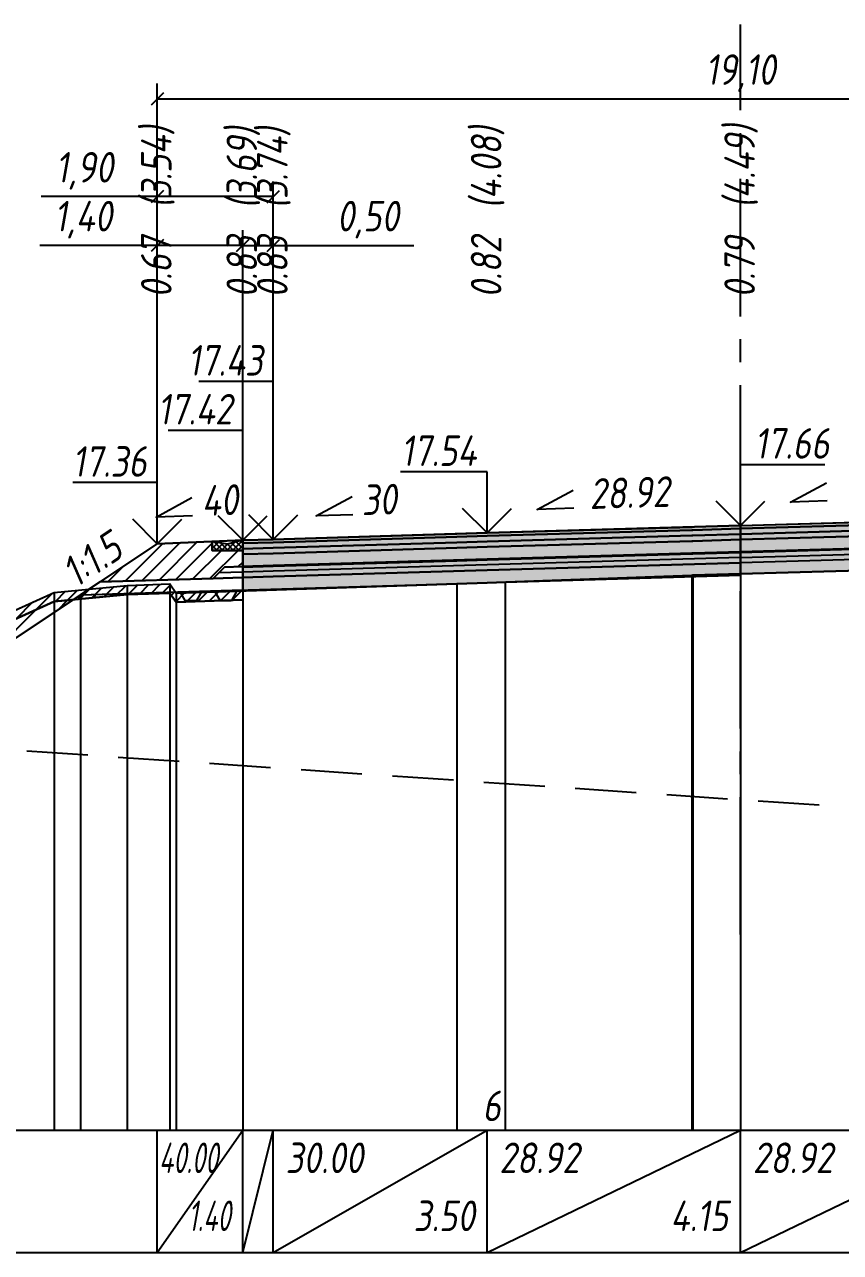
# Model space of a CAD drawing. Extents: x -717 to 1451, y -133302 to 233.
# Drawn here: x 128.3 to 195.1, y -96982 to -96881.5 of the extents above; entities that cross this region are included whole.
import ezdxf
from ezdxf.enums import TextEntityAlignment as Align

# ---------------------------------------------------------------- set-up
doc = ezdxf.new("R2010")
doc.units = 0
doc.linetypes.add('осевая2', pattern=[1.125, 0.75, -0.125, 0.125, -0.125])
doc.linetypes.add('штриховая', pattern=[0.75, 0.5, -0.25])
for name, color, linetype in [('Интерполированный поперечник', 2, 'Continuous'), ('Код_514', 1, 'Continuous'), ('Контур_0', 7, 'Continuous'), ('Контур_2521', 7, 'Continuous'), ('Контур_2564', 7, 'Continuous'), ('Контур_2660', 7, 'Continuous'), ('Контур_2665', 7, 'Continuous'), ('Контур_400', 7, 'Continuous'), ('Контур_508', 7, 'Continuous'), ('Контур_512', 7, 'Continuous'), ('Контур_513', 7, 'Continuous'), ('Контур_818', 7, 'Continuous'), ('Красный поперечник', 1, 'Continuous'), ('Объём_2501', 7, 'Continuous'), ('Объём_2564', 7, 'Continuous'), ('Объём_2650', 7, 'Continuous'), ('Объём_2660', 7, 'Continuous'), ('Объём_2661', 7, 'Continuous'), ('Объём_2665', 7, 'Continuous'), ('Объём_2666', 7, 'Continuous'), ('Ось', 1, 'осевая2'), ('Откосы', 7, 'Continuous'), ('Отметки покрытия', 7, 'Continuous'), ('Рабочие отметки', 7, 'Continuous'), ('Рабочие отметки доп.', 7, 'Continuous'), ('Слои выравнивания', 7, 'Continuous'), ('Таблица', 7, 'Continuous'), ('Уклоны проезжей части', 7, 'Continuous'), ('Черный поперечник', 3, 'Continuous')]:
    doc.layers.add(name, color=color, linetype=linetype)
for name, color, linetype, true_color in [('Контур_2540', 2, 'Continuous', 0xffff00), ('Контур_2560', 2, 'Continuous', 0xffff00), ('Контур_2561', 7, 'Continuous', 0xff8040), ('Контур_2562', 3, 'Continuous', 0x00ff00), ('Контур_2563', 7, 'Continuous', 0xff8000), ('Контур_2570', 7, 'Continuous', 0x80ff00), ('Контур_2725', 7, 'Continuous', 0x323232), ('Контур_2736', 4, 'Continuous', 0x00ffff), ('Контур_2760', 7, 'Continuous', 0x323232), ('Контур_2761', 7, 'Continuous', 0x323232), ('Контур_2762', 7, 'Continuous', 0x323232), ('Контур_2763', 7, 'Continuous', 0x323232), ('Контур_2764', 7, 'Continuous', 0x323232), ('Контур_2765', 7, 'Continuous', 0x323232), ('Контур_402', 7, 'Continuous', 0xff6464), ('Контур_703', 4, 'Continuous', 0x00ffff), ('Объём_2500', 7, 'Continuous', 0xc0c0c0), ('Объём_2520', 7, 'Continuous', 0x80ffff), ('Объём_2540', 2, 'Continuous', 0xffff00), ('Объём_2560', 2, 'Continuous', 0xffff00), ('Объём_2561', 7, 'Continuous', 0xff8040), ('Объём_2562', 3, 'Continuous', 0x00ff00), ('Объём_2563', 7, 'Continuous', 0xff8000), ('Объём_2570', 7, 'Continuous', 0x80ff00), ('Объём_2580', 3, 'Continuous', 0x00ff00), ('Объём_2600', 7, 'Continuous', 0x808000)]:
    doc.layers.add(name, color=color, linetype=linetype, true_color=true_color)
doc.styles.get("Standard").update_dxf_attribs({"font": 'txt', "height": 2.5})
doc.styles.add('М', font='romand.shx', dxfattribs={"width": 0.8, "oblique": 10, "height": 2.5})
doc.dimstyles.new('ISO-25', dxfattribs={"dimtxt": 2.5, "dimasz": 2.5, "dimexe": 1.25, "dimexo": 0.625, "dimtad": 1, "dimtxsty": 'Standard', "dimcen": 2.5, "dimadec": 0, "dimazin": 0, "dimtfac": 1, "dimtmove": 0, "dimatfit": 3, "dimfxl": 1, "dimarcsym": 0})

# ---------------------------------------------------------------- blocks, each defined once
blk = doc.blocks.new('_Oblique')
at = {"color": 0, "linetype": 'ByBlock', "lineweight": -2}
blk.add_line((-0.5, -0.5), (0.5, 0.5), dxfattribs=at)
blk = doc.blocks.new('*D1923')
at = {"color": 0, "lineweight": -2, "transparency": 16777216}
for p, q in [((139.16, -96923.4), (139.16, -96898.29)), ((146.16, -96923.12), (146.16, -96898.29)), ((139.16, -96899.54), (129.56, -96899.54)), ((146.16, -96899.54), (139.16, -96899.54))]:
    blk.add_line(p, q, dxfattribs=at)
at = {"layer": 'Defpoints', "color": 0, "transparency": 16777216}
for p in [(146.16, -96899.54), (146.16, -96923.74), (139.16, -96924.02)]:
    blk.add_point(p, dxfattribs=at)
at = {"color": 0, "lineweight": -2, "transparency": 16777216, "rotation": 180}
blk.add_blockref('_Oblique', (139.16, -96899.54), dxfattribs=at)
at = {"color": 0, "lineweight": -2, "transparency": 16777216}
blk.add_blockref('_Oblique', (146.16, -96899.54), dxfattribs=at)
at = {"color": 0, "transparency": 16777216, "insert": (133.1, -96897.43), "char_height": 2.5, "width": 8.75, "attachment_point": 5, "style": 'М'}
blk.add_mtext('1,40', dxfattribs=at)
blk = doc.blocks.new('*D1925')
at = {"color": 0, "lineweight": -2, "transparency": 16777216}
for p, q in [((146.16, -96923.12), (146.16, -96898.29)), ((148.66, -96923.04), (148.66, -96898.29)), ((146.16, -96899.54), (148.66, -96899.54)), ((148.66, -96899.54), (160.17, -96899.54))]:
    blk.add_line(p, q, dxfattribs=at)
at = {"layer": 'Defpoints', "color": 0, "transparency": 16777216}
for p in [(148.66, -96899.54), (146.16, -96923.74), (148.66, -96923.67)]:
    blk.add_point(p, dxfattribs=at)
at = {"color": 0, "lineweight": -2, "transparency": 16777216, "rotation": 180}
blk.add_blockref('_Oblique', (146.16, -96899.54), dxfattribs=at)
at = {"color": 0, "lineweight": -2, "transparency": 16777216}
blk.add_blockref('_Oblique', (148.66, -96899.54), dxfattribs=at)
at = {"color": 0, "transparency": 16777216, "insert": (156.41, -96897.43), "char_height": 2.5, "width": 9.1667, "attachment_point": 5, "style": 'М'}
blk.add_mtext('0,50', dxfattribs=at)
blk = doc.blocks.new('*D1928')
at = {"color": 0, "lineweight": -2, "transparency": 16777216}
for p, q in [((139.16, -96923.4), (139.16, -96894.29)), ((148.66, -96923.04), (148.66, -96894.29)), ((139.16, -96895.54), (129.66, -96895.54)), ((148.66, -96895.54), (139.16, -96895.54))]:
    blk.add_line(p, q, dxfattribs=at)
at = {"layer": 'Defpoints', "color": 0, "transparency": 16777216}
for p in [(148.66, -96895.54), (148.66, -96923.67), (139.16, -96924.02)]:
    blk.add_point(p, dxfattribs=at)
at = {"color": 0, "lineweight": -2, "transparency": 16777216, "rotation": 180}
blk.add_blockref('_Oblique', (139.16, -96895.54), dxfattribs=at)
at = {"color": 0, "lineweight": -2, "transparency": 16777216}
blk.add_blockref('_Oblique', (148.66, -96895.54), dxfattribs=at)
at = {"color": 0, "transparency": 16777216, "insert": (133.2, -96893.43), "char_height": 2.5, "width": 8.75, "attachment_point": 5, "style": 'М'}
blk.add_mtext('1,90', dxfattribs=at)
blk = doc.blocks.new('*D1929')
at = {"color": 0, "lineweight": -2, "transparency": 16777216}
for p, q in [((139.16, -96923.4), (139.16, -96886.29)), ((234.66, -96920.51), (234.66, -96886.29)), ((139.16, -96887.54), (234.66, -96887.54))]:
    blk.add_line(p, q, dxfattribs=at)
at = {"layer": 'Defpoints', "color": 0, "transparency": 16777216}
for p in [(234.66, -96887.54), (234.66, -96921.13), (139.16, -96924.02)]:
    blk.add_point(p, dxfattribs=at)
at = {"color": 0, "lineweight": -2, "transparency": 16777216, "rotation": 180}
blk.add_blockref('_Oblique', (139.16, -96887.54), dxfattribs=at)
at = {"color": 0, "lineweight": -2, "transparency": 16777216}
blk.add_blockref('_Oblique', (234.66, -96887.54), dxfattribs=at)
at = {"color": 0, "transparency": 16777216, "insert": (186.91, -96885.43), "char_height": 2.5, "width": 10.4167, "attachment_point": 5, "style": 'М'}
blk.add_mtext('19,10', dxfattribs=at)

msp = doc.modelspace()

# ---------------------------------------------------------------- hatches: boundary and pattern name
h = msp.add_hatch()
h.set_pattern_fill('ANSI37', color=256, scale=0.1)
h.set_pattern_definition([(45, (144.91163, -96924.00548), (-0.22451, 0.22451), []), (135, (144.91163, -96924.00548), (-0.22451, -0.22451), [])])
h.paths.add_polyline_path([(143.662, -96923.78), (143.662, -96924.508), (146.161, -96924.508), (146.161, -96923.68), (144.904, -96924.005)])
at = {"layer": 'Объём_2563'}
h = msp.add_hatch(dxfattribs=at)
h.set_pattern_fill('ANSI31', color=256, scale=0.3)
h.paths.add_polyline_path([(144.66, -96925.876), (146.16, -96925.831), (146.161, -96924.508), (143.662, -96924.508), (143.662, -96923.78), (139.16, -96923.961), (134.479, -96927.081), (143.732, -96926.803)])
at = {"layer": 'Объём_2570'}
h = msp.add_hatch(dxfattribs=at)
h.set_pattern_fill('ANSI31', color=256, scale=0.2)
h.paths.add_polyline_path([(146.16, -96928.573), (140.701, -96928.751), (140.201, -96928.001), (136.688, -96928.131), (130.712, -96928.698), (106.862, -96939.512), (106.036, -96940.139), (105, -96940.716), (105, -96939.966), (106.036, -96939.389), (106.862, -96938.762), (130.712, -96927.948), (136.688, -96927.381), (140.201, -96927.251), (140.701, -96928.001), (146.16, -96927.753)])
at = {"layer": 'Объём_2600'}
h = msp.add_hatch(dxfattribs=at)
h.set_pattern_fill('HONEY', color=5, scale=0.3)
h.paths.add_polyline_path([(132.873, -96928.152), (146.16, -96927.753), (146.16, -96927.823), (146.16, -96927.753), (146.16, -96928.573), (140.701, -96928.751), (140.201, -96928.001), (136.688, -96928.131), (132.276, -96928.55)])
h = msp.add_hatch(dxfattribs=at)
h.set_pattern_fill('ANSI31', color=6, scale=0.4)
h.paths.add_polyline_path([(106.257, -96939.972), (106.862, -96939.512), (130.712, -96928.698), (132.276, -96928.55), (115.088, -96940.008)])
at = {"layer": 'Слои выравнивания'}
for color, points in [(2, [(186.91, -96922.481), (202.52, -96922.029), (207.66, -96921.881), (225.16, -96921.356), (226.288, -96921.322), (226.288, -96921.572), (225.16, -96921.606), (207.66, -96922.131), (202.52, -96922.279), (186.91, -96922.731)]), (3, [(186.91, -96922.731), (202.52, -96922.279), (207.66, -96922.131), (225.16, -96921.606), (226.288, -96921.572), (226.288, -96922.022), (225.16, -96922.056), (207.66, -96922.581), (202.52, -96922.729), (186.91, -96923.181)]), (2, [(146.16, -96923.681), (148.66, -96923.606), (163.694, -96923.155), (166.16, -96923.081), (182.931, -96922.596), (183.015, -96922.593), (186.91, -96922.481), (186.91, -96922.731), (183.015, -96922.843), (182.931, -96922.846), (166.16, -96923.331), (163.694, -96923.405), (148.66, -96923.856), (146.16, -96923.931)]), (3, [(146.16, -96923.931), (148.66, -96923.856), (163.694, -96923.405), (166.16, -96923.331), (182.931, -96922.846), (183.015, -96922.843), (186.91, -96922.731), (186.91, -96923.181), (183.015, -96923.293), (182.931, -96923.296), (166.16, -96923.781), (163.694, -96923.855), (148.66, -96924.306), (146.16, -96924.381)]), (4, [(186.91, -96923.181), (202.52, -96922.729), (207.66, -96922.581), (225.16, -96922.056), (226.288, -96922.022), (226.288, -96922.472), (225.16, -96922.506), (207.66, -96923.031), (202.52, -96923.179), (186.91, -96923.631)]), (5, [(186.91, -96923.631), (202.52, -96923.179), (207.66, -96923.031), (225.16, -96922.506), (226.288, -96922.472), (226.288, -96923.472), (225.16, -96923.506), (207.66, -96924.031), (202.52, -96924.179), (186.91, -96924.631)]), (4, [(146.16, -96924.381), (148.66, -96924.306), (163.694, -96923.855), (166.16, -96923.781), (182.931, -96923.296), (183.015, -96923.293), (186.91, -96923.181), (186.91, -96923.631), (183.015, -96923.743), (182.931, -96923.746), (166.16, -96924.231), (163.694, -96924.305), (148.66, -96924.756), (146.16, -96924.831)]), (5, [(146.16, -96924.831), (148.66, -96924.756), (163.694, -96924.305), (166.16, -96924.231), (182.931, -96923.746), (183.015, -96923.743), (186.91, -96923.631), (186.91, -96924.631), (183.015, -96924.743), (182.931, -96924.746), (166.16, -96925.231), (163.694, -96925.305), (148.66, -96925.756), (146.16, -96925.831)]), (7, [(186.91, -96924.631), (202.52, -96924.179), (207.66, -96924.031), (225.16, -96923.506), (226.288, -96923.472), (226.288, -96923.522), (225.16, -96923.556), (207.66, -96924.081), (202.52, -96924.229), (186.91, -96924.681)]), (6, [(186.91, -96924.681), (202.52, -96924.229), (207.66, -96924.081), (225.16, -96923.556), (226.288, -96923.522), (226.288, -96925.3), (225.16, -96925.333), (207.66, -96925.837), (202.52, -96925.985), (186.91, -96926.44)]), (7, [(146.16, -96925.831), (148.66, -96925.756), (163.694, -96925.305), (166.16, -96925.231), (182.931, -96924.746), (183.015, -96924.743), (186.91, -96924.631), (186.91, -96924.681), (183.015, -96924.793), (182.931, -96924.796), (166.16, -96925.281), (163.694, -96925.355), (148.66, -96925.806), (146.16, -96925.881)]), (6, [(146.16, -96925.881), (148.66, -96925.806), (163.694, -96925.355), (166.16, -96925.281), (182.931, -96924.796), (183.015, -96924.793), (186.91, -96924.681), (186.91, -96926.44), (183.015, -96926.553), (182.931, -96926.554), (166.16, -96927.162), (163.694, -96927.252), (148.66, -96927.742), (146.16, -96927.823)])]:
    msp.add_hatch(color=color, dxfattribs=at).paths.add_polyline_path(points)

# ---------------------------------------------------------------- linework, layer by layer
msp.add_lwpolyline([(143.662, -96923.78), (143.662, -96924.508), (146.161, -96924.508), (146.161, -96923.68), (144.904, -96924.005), (143.662, -96923.78)])
at = {"layer": 'Интерполированный поперечник', "linetype": 'штриховая', "ltscale": 10, "flags": 128}
msp.add_lwpolyline([(106.036, -96939.389), (304.963, -96952.981)], dxfattribs=at)
at = {"layer": 'Код_514'}
for p, q in [((139.16, -96982), (139.16, -96972)), ((139.16, -96982), (146.16, -96972)), ((146.16, -96982), (146.16, -96972)), ((146.16, -96982), (148.66, -96972)), ((148.66, -96982), (148.66, -96972)), ((148.66, -96982), (166.16, -96972)), ((166.16, -96982), (166.16, -96972)), ((166.16, -96982), (186.91, -96972)), ((186.91, -96982), (186.91, -96972)), ((186.91, -96982), (207.66, -96972))]:
    msp.add_line(p, q, dxfattribs=at)
at = {"layer": 'Контур_0', "flags": 128}
for points in [[(186.91, -96922.481), (207.66, -96921.881), (225.16, -96921.356), (225.16, -96921.356), (225.16, -96921.356), (225.16, -96921.356), (225.16, -96921.356), (225.16, -96921.356), (227.66, -96921.281), (227.66, -96923.431), (225.16, -96923.506), (225.16, -96923.506), (225.16, -96923.506), (225.16, -96923.506), (225.16, -96923.506), (225.16, -96923.506), (207.66, -96924.031), (186.91, -96924.631), (186.91, -96922.481)], [(186.91, -96922.481), (166.16, -96923.081), (148.66, -96923.606), (148.66, -96923.606), (148.66, -96923.606), (148.66, -96923.606), (148.66, -96923.606), (146.16, -96923.681), (146.16, -96925.831), (148.66, -96925.756), (148.66, -96925.756), (148.66, -96925.756), (148.66, -96925.756), (148.66, -96925.756), (148.66, -96925.756), (166.16, -96925.231), (186.91, -96924.631), (186.91, -96922.481)], [(186.91, -96924.631), (207.66, -96924.031), (225.16, -96923.506), (225.16, -96923.506), (225.16, -96923.506), (225.16, -96923.506), (225.16, -96923.506), (225.16, -96923.506), (227.66, -96923.431), (229.16, -96923.386), (230.033, -96924.259), (227.66, -96924.331), (225.16, -96924.406), (225.16, -96924.406), (225.16, -96924.406), (225.16, -96924.406), (225.16, -96924.406), (225.16, -96924.406), (207.66, -96924.931), (186.91, -96925.531), (186.91, -96924.631)], [(139.16, -96923.961), (115.088, -96940.008), (115.088, -96940.008), (115.088, -96940.008), (115.088, -96940.008), (115.088, -96940.008), (115.088, -96940.008), (115.088, -96940.008), (115.088, -96940.008), (115.088, -96940.008), (115.088, -96940.008), (115.088, -96940.008), (115.088, -96940.008), (115.088, -96940.008), (115.088, -96940.008), (111.075, -96942.683)], [(139.16, -96923.961), (115.088, -96940.008)], [(139.16, -96923.961), (139.16, -96923.961)], [(186.91, -96924.631), (166.16, -96925.231), (148.66, -96925.756), (148.66, -96925.756), (148.66, -96925.756), (148.66, -96925.756), (148.66, -96925.756), (148.66, -96925.756), (146.16, -96925.831), (144.66, -96925.876), (143.732, -96926.803), (146.16, -96926.731), (148.66, -96926.656), (148.66, -96926.656), (148.66, -96926.656), (148.66, -96926.656), (148.66, -96926.656), (148.66, -96926.656), (166.16, -96926.131), (186.91, -96925.531), (186.91, -96924.631)], [(134.479, -96927.081), (143.732, -96926.803), (144.66, -96925.876), (146.16, -96925.831)]]:
    msp.add_lwpolyline(points, dxfattribs=at)
at = {"layer": 'Контур_2521', "color": 250, "flags": 128}
for points in [[(186.91, -96925.081), (207.66, -96924.481), (225.16, -96923.956), (225.16, -96923.956), (225.16, -96923.956), (225.16, -96923.956), (225.16, -96923.956), (225.16, -96923.956), (227.66, -96923.881), (229.596, -96923.822)], [(186.91, -96925.081), (166.16, -96925.681), (148.66, -96926.206), (148.66, -96926.206), (148.66, -96926.206), (148.66, -96926.206), (148.66, -96926.206), (148.66, -96926.206), (146.16, -96926.281), (144.196, -96926.339)]]:
    msp.add_lwpolyline(points, dxfattribs=at)
at = {"layer": 'Контур_2540', "flags": 128}
for points in [[(226.288, -96927.712), (245.485, -96928.288), (239.038, -96923.989), (230.033, -96924.259), (227.66, -96924.331), (225.16, -96924.406), (207.66, -96924.931), (186.91, -96925.531), (186.91, -96926.531)], [(166.16, -96926.131), (148.66, -96926.656), (146.16, -96926.731), (143.732, -96926.803), (134.479, -96927.081), (132.873, -96928.152), (186.91, -96926.531), (186.91, -96925.531), (166.16, -96926.131)]]:
    msp.add_lwpolyline(points, dxfattribs=at)
at = {"layer": 'Контур_2560', "flags": 128}
msp.add_lwpolyline([(139.16, -96923.961), (139.16, -96923.961), (139.16, -96923.961), (146.16, -96923.681)], dxfattribs=at)
at = {"layer": 'Контур_2561', "flags": 128}
msp.add_lwpolyline([(146.16, -96923.681), (146.16, -96923.681), (139.16, -96923.961), (139.16, -96923.961), (146.16, -96923.681)], dxfattribs=at)
at = {"layer": 'Контур_2562', "flags": 128}
msp.add_lwpolyline([(139.16, -96923.961), (139.16, -96923.961), (139.16, -96923.961), (139.16, -96923.961), (139.16, -96923.961)], dxfattribs=at)
at = {"layer": 'Контур_2563', "flags": 128}
msp.add_lwpolyline([(144.66, -96925.876), (146.16, -96925.831), (146.16, -96923.681), (139.16, -96923.961), (134.479, -96927.081), (143.732, -96926.803), (144.66, -96925.876)], dxfattribs=at)
at = {"layer": 'Контур_2564', "flags": 128}
msp.add_lwpolyline([(139.16, -96923.961), (146.16, -96923.681)], dxfattribs=at)
at = {"layer": 'Контур_2570', "flags": 128}
msp.add_lwpolyline([(80, -96938.871), (81.365, -96938.941), (87.089, -96939.456), (97.586, -96940.004), (100.525, -96941.188), (101.544, -96941.712), (102.87, -96941.649), (103.314, -96941.655), (106.036, -96940.139), (106.862, -96939.512), (112.631, -96936.898), (130.712, -96928.698), (136.688, -96928.131), (140.201, -96928.001), (140.701, -96928.751), (146.16, -96928.573)], dxfattribs=at)
at = {"layer": 'Контур_2660', "flags": 128}
msp.add_lwpolyline([(132.873, -96928.152), (186.91, -96926.531)], dxfattribs=at)
at = {"layer": 'Контур_2665', "flags": 128}
msp.add_lwpolyline([(139.16, -96923.961), (139.16, -96923.961)], dxfattribs=at)
at = {"layer": 'Контур_2725', "flags": 128}
msp.add_lwpolyline([(146.16, -96927.823), (148.66, -96927.742), (163.694, -96927.252), (166.16, -96927.162), (182.931, -96926.554), (183.015, -96926.553), (186.91, -96926.44), (202.52, -96925.985), (207.66, -96925.837), (225.16, -96925.333), (226.288, -96925.3)], dxfattribs=at)
at = {"layer": 'Контур_2736', "flags": 128}
msp.add_lwpolyline([(139.16, -96923.961), (115.088, -96940.008)], dxfattribs=at)
at = {"layer": 'Контур_2760', "flags": 128}
msp.add_lwpolyline([(146.16, -96923.681), (148.66, -96923.606), (163.694, -96923.155), (166.16, -96923.081), (182.931, -96922.596), (183.015, -96922.593), (186.91, -96922.481), (202.52, -96922.029), (207.66, -96921.881), (225.16, -96921.356), (226.288, -96921.322)], dxfattribs=at)
at = {"layer": 'Контур_2761', "flags": 128}
msp.add_lwpolyline([(146.16, -96923.931), (148.66, -96923.856), (163.694, -96923.405), (166.16, -96923.331), (182.931, -96922.846), (183.015, -96922.843), (186.91, -96922.731), (202.52, -96922.279), (207.66, -96922.131), (225.16, -96921.606), (226.288, -96921.572)], dxfattribs=at)
at = {"layer": 'Контур_2762', "flags": 128}
msp.add_lwpolyline([(146.16, -96924.381), (148.66, -96924.306), (163.694, -96923.855), (166.16, -96923.781), (182.931, -96923.296), (183.015, -96923.293), (186.91, -96923.181), (202.52, -96922.729), (207.66, -96922.581), (225.16, -96922.056), (226.288, -96922.022)], dxfattribs=at)
at = {"layer": 'Контур_2763', "flags": 128}
msp.add_lwpolyline([(146.16, -96924.831), (148.66, -96924.756), (163.694, -96924.305), (166.16, -96924.231), (182.931, -96923.746), (183.015, -96923.743), (186.91, -96923.631), (202.52, -96923.179), (207.66, -96923.031), (225.16, -96922.506), (226.288, -96922.472)], dxfattribs=at)
at = {"layer": 'Контур_2764', "flags": 128}
msp.add_lwpolyline([(146.16, -96925.831), (148.66, -96925.756), (163.694, -96925.305), (166.16, -96925.231), (182.931, -96924.746), (183.015, -96924.743), (186.91, -96924.631), (202.52, -96924.179), (207.66, -96924.031), (225.16, -96923.506), (226.288, -96923.472)], dxfattribs=at)
at = {"layer": 'Контур_2765', "flags": 128}
msp.add_lwpolyline([(146.16, -96925.881), (148.66, -96925.806), (163.694, -96925.355), (166.16, -96925.281), (182.931, -96924.796), (183.015, -96924.793), (186.91, -96924.681), (202.52, -96924.229), (207.66, -96924.081), (225.16, -96923.556), (226.288, -96923.522)], dxfattribs=at)
at = {"layer": 'Контур_400', "flags": 128}
for points in [[(186.91, -96922.481), (207.66, -96921.881), (225.16, -96921.356), (225.16, -96921.356), (225.16, -96921.356), (225.16, -96921.356), (225.16, -96921.356), (225.16, -96921.356), (227.66, -96921.281)], [(146.16, -96923.681), (148.66, -96923.606), (148.66, -96923.606), (148.66, -96923.606), (148.66, -96923.606), (148.66, -96923.606), (148.66, -96923.606), (166.16, -96923.081), (186.91, -96922.481)]]:
    msp.add_lwpolyline(points, dxfattribs=at)
at = {"layer": 'Контур_402', "flags": 128}
msp.add_lwpolyline([(132.873, -96928.152), (146.16, -96927.753), (146.16, -96927.823)], dxfattribs=at)
at = {"layer": 'Контур_508', "flags": 128}
msp.add_lwpolyline([(105, -96939.966), (105.325, -96940.183), (105.325, -96941.385), (108.773, -96943.683), (109.075, -96943.683), (111.075, -96943.683), (111.378, -96943.683), (114.825, -96941.385), (114.825, -96940.183), (132.873, -96928.152), (146.16, -96927.753), (146.16, -96927.823)], dxfattribs=at)
at = {"layer": 'Контур_512', "flags": 128}
msp.add_lwpolyline([(105, -96939.966), (105.325, -96940.183), (105.325, -96941.385), (108.773, -96943.683), (109.075, -96943.683), (111.075, -96943.683), (111.378, -96943.683), (114.825, -96941.385), (114.825, -96940.183), (132.873, -96928.152), (146.16, -96927.753), (146.16, -96927.823)], dxfattribs=at)
at = {"layer": 'Контур_513', "flags": 128}
msp.add_lwpolyline([(105, -96939.966), (105.325, -96940.183), (105.325, -96941.385), (108.773, -96943.683), (109.075, -96943.683), (111.075, -96943.683), (111.378, -96943.683), (114.825, -96941.385), (114.825, -96940.183), (132.873, -96928.152), (146.16, -96927.753), (146.16, -96927.823)], dxfattribs=at)
at = {"layer": 'Контур_703', "flags": 128}
msp.add_lwpolyline([(139.16, -96923.961), (115.088, -96940.008)], dxfattribs=at)
at = {"layer": 'Контур_818', "flags": 128}
msp.add_lwpolyline([(105, -96940.716), (106.036, -96940.139), (106.862, -96939.512), (112.631, -96936.898), (130.712, -96928.698), (136.688, -96928.131), (140.201, -96928.001), (140.701, -96928.751), (146.16, -96928.573)], dxfattribs=at)
at = {"layer": 'Красный поперечник'}
for p, q in [((166.16, -96923.081), (186.91, -96922.481)), ((186.91, -96922.481), (207.66, -96921.881)), ((139.16, -96923.961), (146.16, -96923.681)), ((146.16, -96923.681), (148.66, -96923.606)), ((148.66, -96923.606), (166.16, -96923.081)), ((111.075, -96942.683), (139.16, -96923.961)), ((186.91, -96926.531), (186.91, -96972)), ((146.16, -96927.753), (146.16, -96972)), ((146.16, -96927.823), (146.16, -96972)), ((163.694, -96927.252), (163.694, -96972)), ((167.65, -96927.108), (167.65, -96972)), ((132.873, -96928.152), (132.873, -96972))]:
    msp.add_line(p, q, dxfattribs=at)
at = {"layer": 'Объём_2500', "flags": 128}
for points in [[(186.91, -96922.481), (207.66, -96921.881), (225.16, -96921.356), (225.16, -96921.356), (225.16, -96921.356), (225.16, -96921.356), (225.16, -96921.356), (225.16, -96921.356), (227.66, -96921.281), (227.66, -96923.431), (225.16, -96923.506), (225.16, -96923.506), (225.16, -96923.506), (225.16, -96923.506), (225.16, -96923.506), (225.16, -96923.506), (207.66, -96924.031), (186.91, -96924.631), (186.91, -96922.481)], [(186.91, -96922.481), (166.16, -96923.081), (148.66, -96923.606), (148.66, -96923.606), (148.66, -96923.606), (148.66, -96923.606), (148.66, -96923.606), (146.16, -96923.681), (146.16, -96925.831), (148.66, -96925.756), (148.66, -96925.756), (148.66, -96925.756), (148.66, -96925.756), (148.66, -96925.756), (148.66, -96925.756), (166.16, -96925.231), (186.91, -96924.631), (186.91, -96922.481)]]:
    msp.add_lwpolyline(points, dxfattribs=at)
at = {"layer": 'Объём_2501', "flags": 128}
for points in [[(186.91, -96922.481), (207.66, -96921.881), (225.16, -96921.356), (225.16, -96921.356), (225.16, -96921.356), (225.16, -96921.356), (225.16, -96921.356), (225.16, -96921.356), (227.66, -96921.281)], [(146.16, -96923.681), (148.66, -96923.606), (148.66, -96923.606), (148.66, -96923.606), (148.66, -96923.606), (148.66, -96923.606), (148.66, -96923.606), (166.16, -96923.081), (186.91, -96922.481)]]:
    msp.add_lwpolyline(points, dxfattribs=at)
at = {"layer": 'Объём_2520', "color": 250, "flags": 128}
for points in [[(186.91, -96924.631), (207.66, -96924.031), (225.16, -96923.506), (225.16, -96923.506), (225.16, -96923.506), (225.16, -96923.506), (225.16, -96923.506), (225.16, -96923.506), (227.66, -96923.431), (229.16, -96923.386), (230.033, -96924.259), (227.66, -96924.331), (225.16, -96924.406), (225.16, -96924.406), (225.16, -96924.406), (225.16, -96924.406), (225.16, -96924.406), (225.16, -96924.406), (207.66, -96924.931), (186.91, -96925.531), (186.91, -96924.631)], [(186.91, -96924.631), (166.16, -96925.231), (148.66, -96925.756), (148.66, -96925.756), (148.66, -96925.756), (148.66, -96925.756), (148.66, -96925.756), (148.66, -96925.756), (146.16, -96925.831), (144.66, -96925.876), (143.732, -96926.803), (146.16, -96926.731), (148.66, -96926.656), (148.66, -96926.656), (148.66, -96926.656), (148.66, -96926.656), (148.66, -96926.656), (148.66, -96926.656), (166.16, -96926.131), (186.91, -96925.531), (186.91, -96924.631)]]:
    msp.add_lwpolyline(points, dxfattribs=at)
at = {"layer": 'Объём_2540', "flags": 128}
for points in [[(226.288, -96927.712), (245.485, -96928.288), (239.038, -96923.989), (230.033, -96924.259), (227.66, -96924.331), (225.16, -96924.406), (207.66, -96924.931), (186.91, -96925.531), (186.91, -96926.531)], [(166.16, -96926.131), (148.66, -96926.656), (146.16, -96926.731), (143.732, -96926.803), (134.479, -96927.081), (132.873, -96928.152), (186.91, -96926.531), (186.91, -96925.531), (166.16, -96926.131)]]:
    msp.add_lwpolyline(points, dxfattribs=at)
at = {"layer": 'Объём_2560', "flags": 128}
msp.add_lwpolyline([(139.16, -96923.961), (139.16, -96923.961), (139.16, -96923.961), (146.16, -96923.681)], dxfattribs=at)
at = {"layer": 'Объём_2561', "flags": 128}
msp.add_lwpolyline([(146.16, -96923.681), (146.16, -96923.681), (139.16, -96923.961), (139.16, -96923.961), (146.16, -96923.681)], dxfattribs=at)
at = {"layer": 'Объём_2562', "flags": 128}
msp.add_lwpolyline([(139.16, -96923.961), (139.16, -96923.961), (139.16, -96923.961), (139.16, -96923.961), (139.16, -96923.961)], dxfattribs=at)
at = {"layer": 'Объём_2563', "color": 250, "flags": 128}
msp.add_lwpolyline([(144.66, -96925.876), (146.16, -96925.831), (146.161, -96924.508), (143.662, -96924.508), (143.662, -96923.78), (139.16, -96923.961), (134.479, -96927.081), (143.732, -96926.803), (144.66, -96925.876)], dxfattribs=at)
at = {"layer": 'Объём_2564', "flags": 128}
msp.add_lwpolyline([(139.16, -96923.961), (146.16, -96923.681)], dxfattribs=at)
at = {"layer": 'Объём_2570', "flags": 128}
msp.add_lwpolyline([(146.16, -96928.573), (146.16, -96928.573), (140.701, -96928.751), (140.201, -96928.001), (136.688, -96928.131), (130.712, -96928.698), (106.862, -96939.512), (106.036, -96940.139), (105, -96940.716), (105, -96939.966), (106.036, -96939.389), (106.862, -96938.762), (130.712, -96927.948), (136.688, -96927.381), (140.201, -96927.251), (140.701, -96928.001), (146.16, -96927.753), (146.16, -96927.753), (146.16, -96928.573), (146.16, -96928.573), (146.16, -96928.573)], dxfattribs=at)
at = {"layer": 'Объём_2580', "flags": 128}
msp.add_lwpolyline([(139.16, -96923.961), (139.16, -96923.961)], dxfattribs=at)
at = {"layer": 'Объём_2600', "color": 5, "flags": 128}
msp.add_lwpolyline([(132.873, -96928.152), (146.16, -96927.753), (146.16, -96927.823), (146.16, -96927.753), (146.16, -96927.753), (146.16, -96927.753), (146.16, -96928.573), (146.16, -96928.573), (140.701, -96928.751), (140.201, -96928.001), (136.688, -96928.131), (132.276, -96928.55), (132.873, -96928.152), (132.873, -96928.152)], dxfattribs=at)
at = {"layer": 'Объём_2650', "color": 6, "flags": 128}
msp.add_lwpolyline([(106.257, -96939.972), (106.862, -96939.512), (130.712, -96928.698), (132.276, -96928.55), (115.088, -96940.008), (106.257, -96939.972), (106.257, -96939.972)], dxfattribs=at)
at = {"layer": 'Объём_2660', "flags": 128}
msp.add_lwpolyline([(132.873, -96928.152), (186.91, -96926.531)], dxfattribs=at)
at = {"layer": 'Объём_2661', "flags": 128}
msp.add_lwpolyline([(139.16, -96923.961), (115.088, -96940.008)], dxfattribs=at)
at = {"layer": 'Объём_2665', "flags": 128}
msp.add_lwpolyline([(139.16, -96923.961), (139.16, -96923.961)], dxfattribs=at)
at = {"layer": 'Объём_2666', "flags": 128}
msp.add_lwpolyline([(139.16, -96923.961), (115.088, -96940.008)], dxfattribs=at)
at = {"layer": 'Ось', "ltscale": 15}
msp.add_line((186.91, -96955.971), (186.91, -96881.451), dxfattribs=at)
at = {"layer": 'Откосы', "color": 1, "flags": 128}
for points in [[(173.251, -96921.065), (170.252, -96921.152), (173.207, -96919.566)], [(194.001, -96920.465), (191.002, -96920.552), (193.957, -96918.966)], [(142.058, -96921.679), (139.061, -96921.799), (141.999, -96920.18)], [(155.174, -96921.6), (152.176, -96921.69), (155.129, -96920.101)]]:
    msp.add_lwpolyline(points, dxfattribs=at)
at = {"layer": 'Отметки покрытия', "color": 1}
for p, q in [((148.66, -96910.681), (142.56, -96910.681)), ((148.66, -96923.606), (148.66, -96910.681)), ((146.16, -96914.681), (140.06, -96914.681)), ((146.16, -96923.681), (146.16, -96914.681)), ((186.91, -96922.481), (186.91, -96917.481)), ((186.91, -96917.481), (193.81, -96917.481)), ((166.16, -96918.081), (159.06, -96918.081)), ((166.16, -96923.081), (166.16, -96918.081)), ((139.16, -96918.961), (132.26, -96918.961)), ((139.16, -96923.961), (139.16, -96918.961)), ((186.91, -96922.481), (184.91, -96920.481)), ((186.91, -96922.481), (188.91, -96920.481)), ((146.16, -96923.681), (144.16, -96921.681)), ((146.16, -96923.681), (148.16, -96921.681)), ((148.66, -96923.606), (146.66, -96921.606)), ((148.66, -96923.606), (150.66, -96921.606)), ((166.16, -96923.081), (164.16, -96921.081)), ((166.16, -96923.081), (168.16, -96921.081)), ((139.16, -96923.961), (137.16, -96921.961)), ((139.16, -96923.961), (141.16, -96921.961))]:
    msp.add_line(p, q, dxfattribs=at)
at = {"layer": 'Слои выравнивания'}
for p, q in [((186.91, -96922.481), (186.91, -96972)), ((146.16, -96923.681), (146.16, -96972))]:
    msp.add_line(p, q, dxfattribs=at)
at = {"layer": 'Слои выравнивания', "color": 2, "flags": 128}
for points in [[(186.91, -96922.481), (202.52, -96922.029), (207.66, -96921.881), (225.16, -96921.356), (226.288, -96921.322), (226.288, -96921.572), (225.16, -96921.606), (207.66, -96922.131), (202.52, -96922.279), (186.91, -96922.731)], [(146.16, -96923.681), (148.66, -96923.606), (163.694, -96923.155), (166.16, -96923.081), (182.931, -96922.596), (183.015, -96922.593), (186.91, -96922.481), (186.91, -96922.731), (183.015, -96922.843), (182.931, -96922.846), (166.16, -96923.331), (163.694, -96923.405), (148.66, -96923.856), (146.16, -96923.931)]]:
    msp.add_lwpolyline(points, close=True, dxfattribs=at)
at = {"layer": 'Слои выравнивания', "color": 3, "flags": 128}
for points in [[(186.91, -96922.731), (202.52, -96922.279), (207.66, -96922.131), (225.16, -96921.606), (226.288, -96921.572), (226.288, -96922.022), (225.16, -96922.056), (207.66, -96922.581), (202.52, -96922.729), (186.91, -96923.181)], [(146.16, -96923.931), (148.66, -96923.856), (163.694, -96923.405), (166.16, -96923.331), (182.931, -96922.846), (183.015, -96922.843), (186.91, -96922.731), (186.91, -96923.181), (183.015, -96923.293), (182.931, -96923.296), (166.16, -96923.781), (163.694, -96923.855), (148.66, -96924.306), (146.16, -96924.381)]]:
    msp.add_lwpolyline(points, close=True, dxfattribs=at)
at = {"layer": 'Слои выравнивания', "color": 4, "flags": 128}
for points in [[(186.91, -96923.181), (202.52, -96922.729), (207.66, -96922.581), (225.16, -96922.056), (226.288, -96922.022), (226.288, -96922.472), (225.16, -96922.506), (207.66, -96923.031), (202.52, -96923.179), (186.91, -96923.631)], [(146.16, -96924.381), (148.66, -96924.306), (163.694, -96923.855), (166.16, -96923.781), (182.931, -96923.296), (183.015, -96923.293), (186.91, -96923.181), (186.91, -96923.631), (183.015, -96923.743), (182.931, -96923.746), (166.16, -96924.231), (163.694, -96924.305), (148.66, -96924.756), (146.16, -96924.831)]]:
    msp.add_lwpolyline(points, close=True, dxfattribs=at)
at = {"layer": 'Слои выравнивания', "color": 5, "flags": 128}
for points in [[(186.91, -96923.631), (202.52, -96923.179), (207.66, -96923.031), (225.16, -96922.506), (226.288, -96922.472), (226.288, -96923.472), (225.16, -96923.506), (207.66, -96924.031), (202.52, -96924.179), (186.91, -96924.631)], [(146.16, -96924.831), (148.66, -96924.756), (163.694, -96924.305), (166.16, -96924.231), (182.931, -96923.746), (183.015, -96923.743), (186.91, -96923.631), (186.91, -96924.631), (183.015, -96924.743), (182.931, -96924.746), (166.16, -96925.231), (163.694, -96925.305), (148.66, -96925.756), (146.16, -96925.831)]]:
    msp.add_lwpolyline(points, close=True, dxfattribs=at)
at = {"layer": 'Слои выравнивания', "color": 7, "flags": 128}
for points in [[(186.91, -96924.631), (202.52, -96924.179), (207.66, -96924.031), (225.16, -96923.506), (226.288, -96923.472), (226.288, -96923.522), (225.16, -96923.556), (207.66, -96924.081), (202.52, -96924.229), (186.91, -96924.681)], [(146.16, -96925.831), (148.66, -96925.756), (163.694, -96925.305), (166.16, -96925.231), (182.931, -96924.746), (183.015, -96924.743), (186.91, -96924.631), (186.91, -96924.681), (183.015, -96924.793), (182.931, -96924.796), (166.16, -96925.281), (163.694, -96925.355), (148.66, -96925.806), (146.16, -96925.881)]]:
    msp.add_lwpolyline(points, close=True, dxfattribs=at)
at = {"layer": 'Слои выравнивания', "color": 6, "flags": 128}
for points in [[(186.91, -96924.681), (202.52, -96924.229), (207.66, -96924.081), (225.16, -96923.556), (226.288, -96923.522), (226.288, -96925.3), (225.16, -96925.333), (207.66, -96925.837), (202.52, -96925.985), (186.91, -96926.44)], [(146.16, -96925.881), (148.66, -96925.806), (163.694, -96925.355), (166.16, -96925.281), (182.931, -96924.796), (183.015, -96924.793), (186.91, -96924.681), (186.91, -96926.44), (183.015, -96926.553), (182.931, -96926.554), (166.16, -96927.162), (163.694, -96927.252), (148.66, -96927.742), (146.16, -96927.823)]]:
    msp.add_lwpolyline(points, close=True, dxfattribs=at)
at = {"layer": 'Таблица'}
for p, q in [((80, -96972), (304.963, -96972)), ((80, -96982), (304.963, -96982))]:
    msp.add_line(p, q, dxfattribs=at)
at = {"layer": 'Черный поперечник', "color": 7}
for p, q in [((182.931, -96926.554), (182.931, -96972)), ((183.015, -96926.553), (183.015, -96972)), ((186.91, -96926.44), (186.91, -96972)), ((136.688, -96927.381), (136.688, -96972)), ((140.201, -96927.251), (140.201, -96972)), ((163.694, -96927.252), (163.694, -96972)), ((130.712, -96927.948), (130.712, -96972)), ((140.701, -96928.001), (140.701, -96972))]:
    msp.add_line(p, q, dxfattribs=at)
at = {"layer": 'Черный поперечник', "flags": 128}
msp.add_lwpolyline([(80, -96938.121), (81.365, -96938.191), (87.089, -96938.706), (97.586, -96939.254), (100.525, -96940.438), (101.544, -96940.962), (102.87, -96940.899), (103.314, -96940.905), (106.036, -96939.389), (106.862, -96938.762), (112.631, -96936.148), (130.712, -96927.948), (136.688, -96927.381), (140.201, -96927.251), (140.701, -96928.001), (163.694, -96927.252), (182.931, -96926.554), (183.015, -96926.553), (186.91, -96926.44), (202.52, -96925.985)], dxfattribs=at)

# ---------------------------------------------------------------- texts
at = {"layer": 'Код_514', "style": 'М', "oblique": 10}
for s, width, p in [('40.00', 0.6, (139.292, -96973)), ('30.00', 0.8, (149.66, -96973)), ('28.92', 0.8, (167.16, -96973)), ('28.92', 0.8, (187.91, -96973))]:
    msp.add_text(s, height=2.5, dxfattribs=dict(at, width=width)).set_placement(p, align=Align.TOP_LEFT)
for s, width, p in [('1.40', 0.6, (145.16, -96981)), ('3.50', 0.8, (165.16, -96981)), ('4.15', 0.8, (185.91, -96981))]:
    msp.add_text(s, height=2.5, dxfattribs=dict(at, width=width)).set_placement(p, align=Align.BOTTOM_RIGHT)
at = {"layer": 'Отметки покрытия', "color": 1, "style": 'М', "oblique": 10, "width": 0.8}
for s, p in [('17.43', (147.801, -96910.949)), ('17.42', (145.301, -96914.949)), ('17.54', (165.301, -96918.349)), ('17.36', (138.301, -96919.229))]:
    msp.add_text(s, height=2.5, dxfattribs=at).set_placement(p, align=Align.BOTTOM_RIGHT)
msp.add_text('17.66', height=2.5, dxfattribs=at).set_placement((188.051, -96917.749), align=Align.BOTTOM_LEFT)
at = {"layer": 'Рабочие отметки', "color": 1, "style": 'М', "oblique": 10, "width": 0.8}
for s, p in [('0.67', (139.082, -96903.821)), ('0.83', (146.082, -96903.821)), ('0.83', (148.582, -96903.821)), ('0.82', (166.082, -96903.821)), ('0.79', (186.832, -96903.821))]:
    msp.add_text(s, height=2.5, rotation=90, dxfattribs=at).set_placement(p, align=Align.MIDDLE_LEFT)
at = {"layer": 'Рабочие отметки доп.', "color": 1, "style": 'М', "oblique": 10, "width": 0.8}
for s, p in [('(3.54)', (139.082, -96896.471)), ('(4.08)', (166.082, -96896.521)), ('(4.49)', (186.832, -96896.471)), ('(3.69)', (146.082, -96896.521)), ('(3.74)', (148.582, -96896.521))]:
    msp.add_text(s, height=2.5, rotation=90, dxfattribs=at).set_placement(p, align=Align.MIDDLE_LEFT)
at = {"layer": 'Слои выравнивания', "style": 'М', "oblique": 10, "width": 0.8}
msp.add_text('6', height=2.5, dxfattribs=at).set_placement((166.535, -96972), align=Align.BOTTOM_CENTER)
at = {"layer": 'Уклоны проезжей части', "color": 1, "style": 'М', "oblique": 10, "width": 0.8}
for s, rotation, p in [('28.92', 1.65628, (177.878, -96921.781)), ('40', 2.29061, (144.363, -96922.395)), ('30', 1.71836, (157.38, -96922.343)), ('1:1.5', 33.69007, (134.945, -96926.896))]:
    msp.add_text(s, height=2.5, rotation=rotation, dxfattribs=at).set_placement(p, align=Align.BOTTOM_CENTER)

# ---------------------------------------------------------------- dimensions: what is measured, and where the dimension line sits
at = {"color": 5}
dim = msp.add_linear_dim(base=(234.66, -96887.543), p1=(139.16, -96924.023), p2=(234.66, -96921.133), angle=180, dimstyle='ISO-25', override={"dimasz": 1, "dimlfac": 0.2, "dimzin": 0, "dimtxsty": 'М', "dimblk1": 'Oblique', "dimblk2": 'Oblique', "dimsah": 1}, dxfattribs=at)
dim.commit()
dim.dimension.update_dxf_attribs({"geometry": '*D1929', "text_midpoint": (186.91, -96885.43)})
for base, p1, p2, picture, middle in [((148.66, -96895.543), (139.16, -96924.023), (148.66, -96923.668), '*D1928', (133.199, -96895.543)), ((146.16, -96899.543), (139.16, -96924.023), (146.16, -96923.743), '*D1923', (133.104, -96899.543)), ((148.66, -96899.543), (146.16, -96923.743), (148.66, -96923.668), '*D1925', (156.412, -96899.543))]:
    dim = msp.add_linear_dim(base=base, p1=p1, p2=p2, angle=180, dimstyle='ISO-25', override={"dimasz": 1, "dimlfac": 0.2, "dimzin": 0, "dimtxsty": 'М', "dimblk1": 'Oblique', "dimblk2": 'Oblique', "dimsah": 1}, dxfattribs=at)
    dim.commit()
    dim.dimension.update_dxf_attribs({"geometry": picture, "text_midpoint": middle, "dimtype": 160})

doc.saveas('drawing.dxf')
